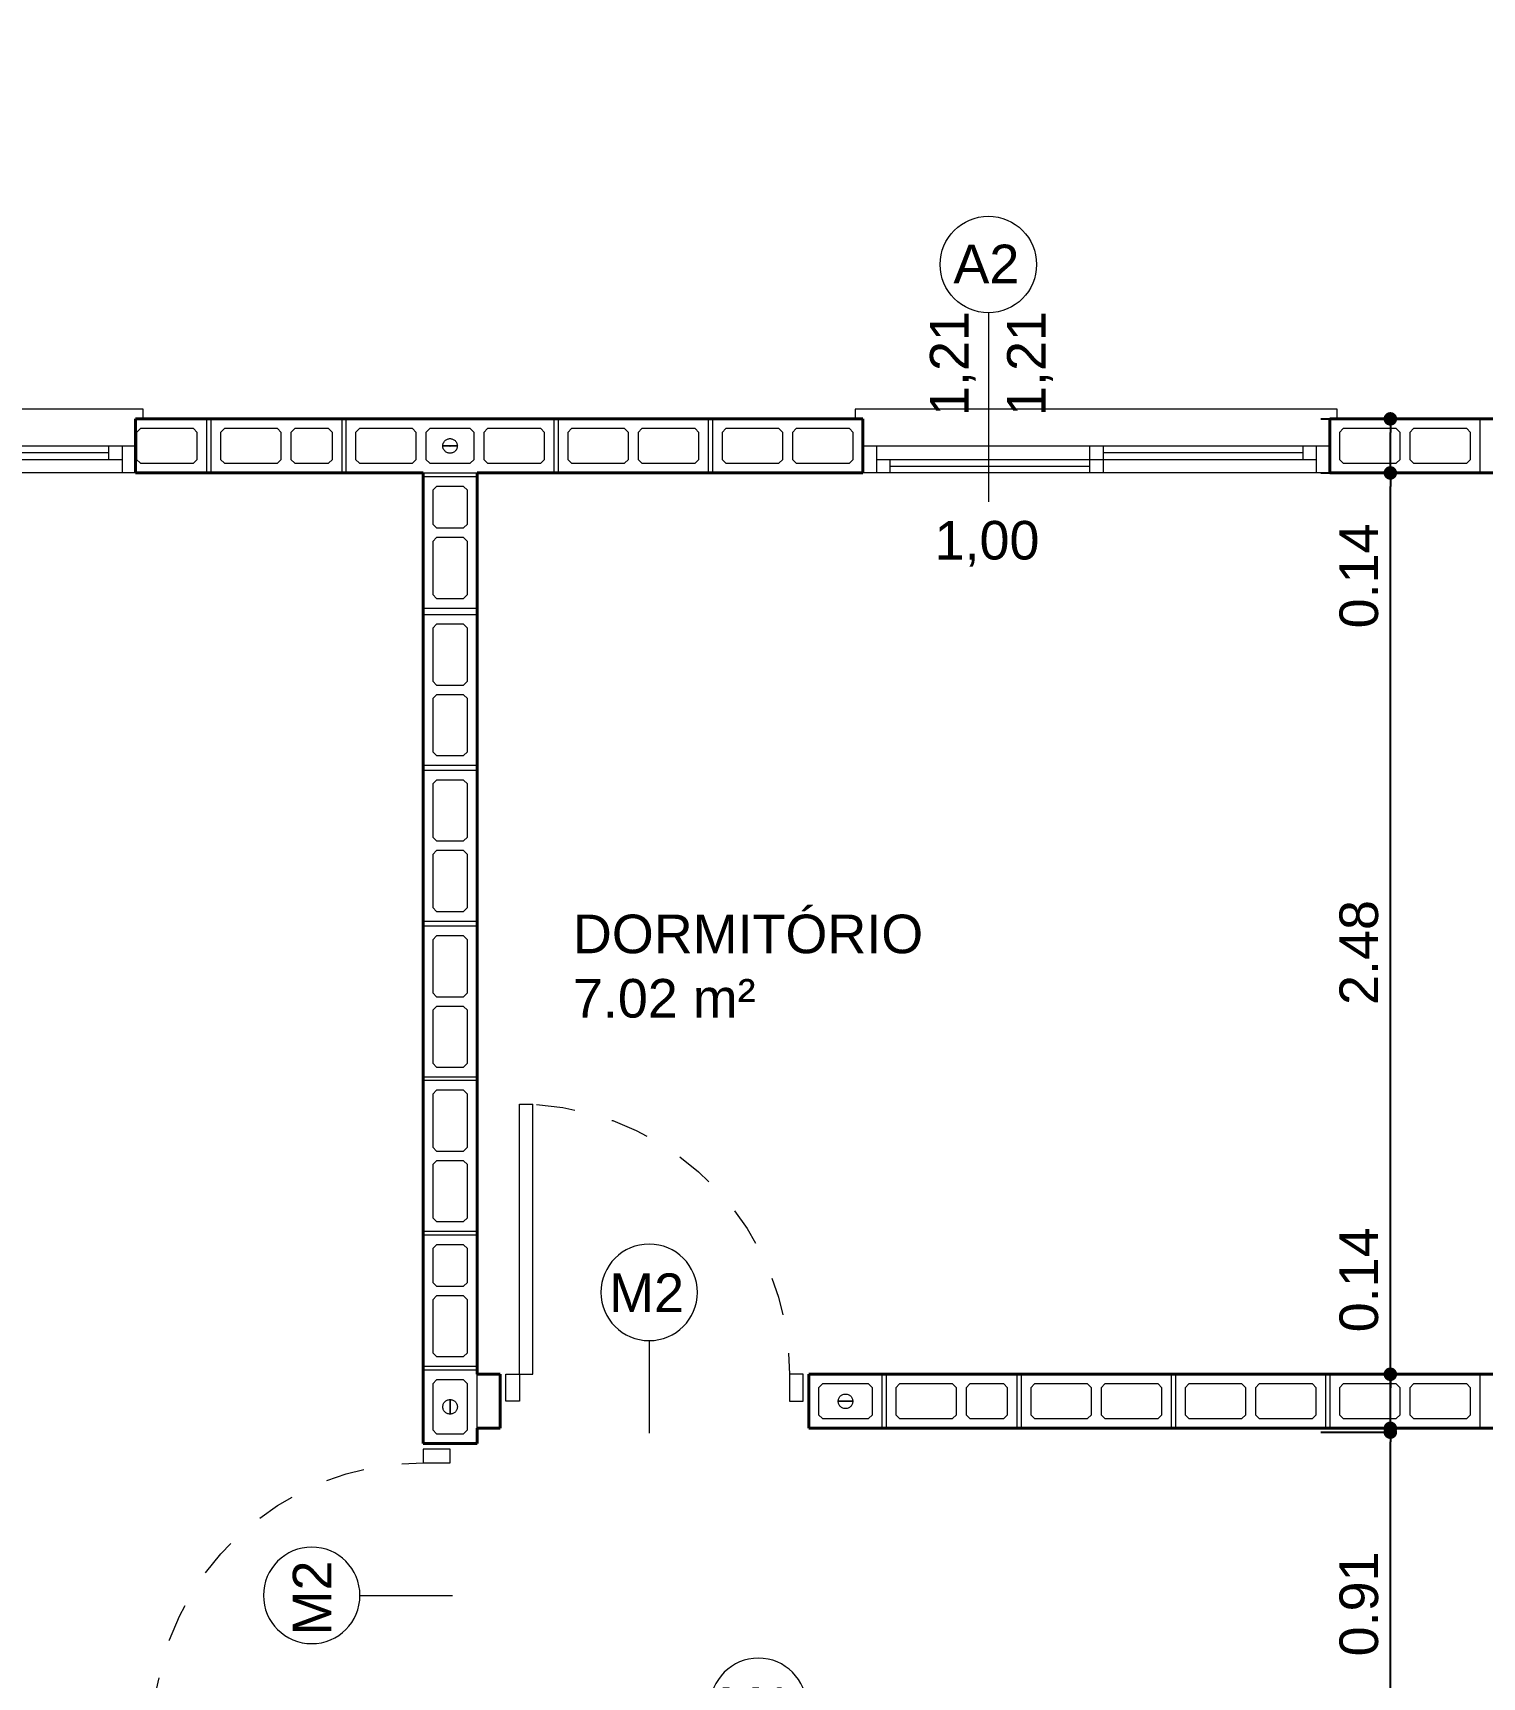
# Model space of a CAD drawing. Header units: millimetres. Extents: x 173 to 410, y -14 to 183.
# Drawn here: x 342.089 to 345.845, y 1.075 to 5.335 of the extents above; entities that cross this region are included whole.
import ezdxf
from ezdxf.enums import TextEntityAlignment as Align

# ---------------------------------------------------------------- set-up
doc = ezdxf.new("R2010")
doc.units = ezdxf.units.MM
doc.linetypes.add('HIDDEN', pattern=[0.05, 0.025, -0.025])
doc.layers.get('0').update_dxf_attribs({"color": 4})
for name, color, linetype, lineweight in [('ARQ Alvenaria', 201, 'Continuous', 40), ('ARQ Anotações', 2, 'Continuous', 5), ('ARQ Caixilharia', 140, 'Continuous', 9), ('ARQ Hachuras', 8, 'Continuous', 5), ('ARQ Projeções', 144, 'HIDDEN', 5), ('ARQ Visto', 152, 'Continuous', 13)]:
    doc.layers.add(name, color=color, linetype=linetype, lineweight=lineweight)
doc.styles.get("Standard").update_dxf_attribs({"font": 'arial.ttf'})
doc.dimstyles.new('Executivo 1-50', dxfattribs={"dimtxt": 0.1, "dimasz": 0.035, "dimexe": 0, "dimexo": 0.0625, "dimgap": 0.03, "dimtad": 1, "dimzin": 0, "dimdsep": 46, "dimtxsty": 'Standard', "dimblk": 'DOT', "dimcen": 0.09, "dimclrd": 8, "dimclre": 8, "dimadec": 0, "dimazin": 0, "dimtfac": 1, "dimtix": 1, "dimtmove": 2, "dimatfit": 3, "dimldrblk": 'DOT', "dimfxl": 0.18, "dimfxlon": 1, "dimtolj": 1, "dimtzin": 0, "dimarcsym": 0})

# ---------------------------------------------------------------- blocks, each defined once
blk = doc.blocks.new('SLAB_172', base_point=(-4.3504, 7.27))
at = {"layer": 'ARQ Visto', "lineweight": 13, "flags": 128}
blk.add_lwpolyline([(-4.3504, 7.27), (-4.3504, 7.2), (-3.1404, 7.2), (-3.1404, 7.27), (-3.1204, 7.27), (-3.1204, 7.295), (-4.3704, 7.295), (-4.3704, 7.27)], close=True, dxfattribs=at)
blk = doc.blocks.new('SLAB_173', base_point=(-1.2554, 7.27))
at = {"layer": 'ARQ Visto', "lineweight": 13, "flags": 128}
blk.add_lwpolyline([(-1.2554, 7.27), (-1.2554, 7.2), (-0.0454, 7.2), (-0.0454, 7.27), (-0.0254, 7.27), (-0.0254, 7.295), (-1.2754, 7.295), (-1.2754, 7.27)], close=True, dxfattribs=at)
blk = doc.blocks.new('Janela de correr')
for p, q in [((0.605, 0), (-0.605, 0)), ((-0.605, 0), (-0.605, -0.07)), ((-0.57, -0.07), (-0.57, 0)), ((-0.535, -0.035), (-0.535, 0)), ((-0.0175, -0.07), (-0.0175, 0)), ((0.0175, -0.07), (0.0175, 0)), ((0.57, -0.07), (0.57, 0)), ((0.605, -0.07), (0.605, 0)), ((-0.57, -0.035), (0.57, -0.035)), ((-0.535, -0.0175), (-0.0175, -0.0175)), ((0.535, -0.07), (0.535, -0.035)), ((-0.605, -0.07), (0.605, -0.07)), ((0.0175, -0.0525), (0.535, -0.0525))]:
    blk.add_line(p, q)
blk = doc.blocks.new('Folha 72')
at = {"color": 0, "linetype": 'ByBlock', "lineweight": -2}
for p, q in [((0.35, 0.7), (0.315, 0.7)), ((0.315, 0), (0.315, 0.7)), ((0.35, 0), (0.35, 0.7)), ((-0.385, 0), (-0.35, 0)), ((-0.385, -0.07), (-0.385, 0)), ((-0.35, 0), (-0.35, -0.07)), ((0.35, 0), (0.315, 0)), ((0.385, 0), (0.35, 0)), ((0.35, 0), (0.35, -0.07)), ((0.385, -0.07), (0.385, 0)), ((-0.35, -0.07), (-0.385, -0.07)), ((0.35, -0.07), (0.385, -0.07))]:
    blk.add_line(p, q, dxfattribs=at)
at = {"layer": 'ARQ Projeções'}
blk.add_arc((0.35, 0), 0.7, 93.6334, 180, dxfattribs=at)
blk = doc.blocks.new('_DOT')
at = {"color": 0, "linetype": 'ByBlock', "lineweight": -2}
blk.add_line((-0.5, 0), (-1, 0), dxfattribs=at)
at = {"color": 0, "linetype": 'ByBlock', "const_width": 0.5}
blk.add_lwpolyline([(-0.25, 0, 1), (0.25, 0, 1)], format="xyb", close=True, dxfattribs=at)
blk = doc.blocks.new('*D2016')
at = {"layer": 'ARQ Anotações', "color": 8, "lineweight": -2, "transparency": 16777216}
for p, q in [((340.5406, 6.4714), (340.5406, 6.6514)), ((340.5756, 6.6514), (343.0654, 6.6514)), ((343.1004, 6.4714), (343.1004, 6.6514))]:
    blk.add_line(p, q, dxfattribs=at)
at = {"layer": 'Defpoints', "color": 0, "transparency": 16777216}
for p in [(343.1004, 6.6514), (343.1004, 4.867), (340.5406, 4.727)]:
    blk.add_point(p, dxfattribs=at)
at = {"layer": 'ARQ Anotações', "color": 8, "lineweight": -2, "transparency": 16777216, "xscale": 0.035, "yscale": 0.035, "zscale": 0.035, "rotation": 180}
blk.add_blockref('_DOT', (340.5406, 6.6514), dxfattribs=at)
at = {"layer": 'ARQ Anotações', "color": 8, "lineweight": -2, "transparency": 16777216, "xscale": 0.035, "yscale": 0.035, "zscale": 0.035}
blk.add_blockref('_DOT', (343.1004, 6.6514), dxfattribs=at)
at = {"layer": 'ARQ Anotações', "color": 0, "transparency": 16777216, "insert": (341.8205, 6.7324), "char_height": 0.1, "attachment_point": 5}
blk.add_mtext('\\A1;2.56', dxfattribs=at)
blk = doc.blocks.new('*D2017')
at = {"layer": 'ARQ Anotações', "color": 8, "lineweight": -2, "transparency": 16777216}
for p, q in [((343.0655, 6.6514), (343.0305, 6.6514)), ((343.1005, 6.4714), (343.1005, 6.6514)), ((343.1005, 6.6514), (343.2405, 6.6514)), ((343.2405, 6.4714), (343.2405, 6.6514)), ((343.2755, 6.6514), (343.3105, 6.6514))]:
    blk.add_line(p, q, dxfattribs=at)
at = {"layer": 'Defpoints', "color": 0, "transparency": 16777216}
for p in [(343.2405, 6.6514), (343.1005, 3.1045), (343.2405, 3.1045)]:
    blk.add_point(p, dxfattribs=at)
at = {"layer": 'ARQ Anotações', "color": 8, "lineweight": -2, "transparency": 16777216, "xscale": 0.035, "yscale": 0.035, "zscale": 0.035}
blk.add_blockref('_DOT', (343.1005, 6.6514), dxfattribs=at)
at = {"layer": 'ARQ Anotações', "color": 8, "lineweight": -2, "transparency": 16777216, "xscale": 0.035, "yscale": 0.035, "zscale": 0.035, "rotation": 180}
blk.add_blockref('_DOT', (343.2405, 6.6514), dxfattribs=at)
at = {"layer": 'ARQ Anotações', "color": 0, "transparency": 16777216, "insert": (343.1705, 6.7324), "char_height": 0.1, "attachment_point": 5}
blk.add_mtext('\\A1;0.14', dxfattribs=at)
blk = doc.blocks.new('*D2018')
at = {"layer": 'ARQ Anotações', "color": 8, "lineweight": -2, "transparency": 16777216}
for p, q in [((343.2405, 6.4714), (343.2405, 6.6514)), ((343.2755, 6.6514), (346.2155, 6.6514)), ((346.2505, 6.4714), (346.2505, 6.6514))]:
    blk.add_line(p, q, dxfattribs=at)
at = {"layer": 'Defpoints', "color": 0, "transparency": 16777216}
for p in [(346.2505, 6.6514), (346.2505, 4.727), (343.2405, 3.1045)]:
    blk.add_point(p, dxfattribs=at)
at = {"layer": 'ARQ Anotações', "color": 8, "lineweight": -2, "transparency": 16777216, "xscale": 0.035, "yscale": 0.035, "zscale": 0.035, "rotation": 180}
blk.add_blockref('_DOT', (343.2405, 6.6514), dxfattribs=at)
at = {"layer": 'ARQ Anotações', "color": 8, "lineweight": -2, "transparency": 16777216, "xscale": 0.035, "yscale": 0.035, "zscale": 0.035}
blk.add_blockref('_DOT', (346.2505, 6.6514), dxfattribs=at)
at = {"layer": 'ARQ Anotações', "color": 0, "transparency": 16777216, "insert": (344.7455, 6.7325), "char_height": 0.1, "attachment_point": 5}
blk.add_mtext('\\A1;3.01', dxfattribs=at)
blk = doc.blocks.new('Window-Door Marker - 70_5')
at = {"color": 8}
blk.add_line((0, -0.49), (0, 0), dxfattribs=at)
blk.add_circle((0, -0.615), 0.125, dxfattribs=at)
at = {"insert": (0.1394, 0.1679), "char_height": 0.1, "attachment_point": 7, "rotation": 180}
blk.add_mtext('{1,00}', dxfattribs=at)
for tag, rotation, p in [('AC_WIDO_B_SIZE', -90, (-0.1786, -0.2225)), ('AC_WIDO_A_SIZE', -90, (0.0214, -0.2225)), ('AC_MarkerText_1', 180, (0.0905, -0.5364))]:
    blk.add_attdef(tag, text='', height=0.1, rotation=rotation).set_placement(p, align=Align.BOTTOM_LEFT)
blk = doc.blocks.new('*D2036')
at = {"layer": 'ARQ Anotações', "color": 8, "lineweight": -2, "transparency": 16777216}
for p, q in [((345.4275, 1.7196), (345.6075, 1.7196)), ((345.6075, 0.8446), (345.6075, 1.6846)), ((345.4275, 0.8096), (345.6075, 0.8096))]:
    blk.add_line(p, q, dxfattribs=at)
at = {"layer": 'Defpoints', "color": 0, "transparency": 16777216}
for p in [(344.3905, 1.7196), (345.6075, 1.7196), (343.9456, 0.8096)]:
    blk.add_point(p, dxfattribs=at)
at = {"layer": 'ARQ Anotações', "color": 8, "lineweight": -2, "transparency": 16777216, "xscale": 0.035, "yscale": 0.035, "zscale": 0.035}
for p, rotation in [((345.6075, 1.7196), 90), ((345.6075, 0.8096), 270)]:
    blk.add_blockref('_DOT', p, dxfattribs=dict(at, rotation=rotation))
at = {"layer": 'ARQ Anotações', "color": 0, "transparency": 16777216, "insert": (345.5264, 1.2646), "char_height": 0.1, "attachment_point": 5, "rotation": 90}
blk.add_mtext('\\A1;0.91', dxfattribs=at)
blk = doc.blocks.new('*D2037')
at = {"layer": 'ARQ Anotações', "color": 8, "lineweight": -2, "transparency": 16777216}
for p, q in [((345.4275, 1.8596), (345.6075, 1.8596)), ((345.6075, 1.7546), (345.6075, 1.8246)), ((345.4275, 1.7196), (345.6075, 1.7196))]:
    blk.add_line(p, q, dxfattribs=at)
at = {"layer": 'Defpoints', "color": 0, "transparency": 16777216}
for p in [(344.3905, 1.8596), (345.6075, 1.8596), (344.3905, 1.7196)]:
    blk.add_point(p, dxfattribs=at)
at = {"layer": 'ARQ Anotações', "color": 8, "lineweight": -2, "transparency": 16777216, "xscale": 0.035, "yscale": 0.035, "zscale": 0.035}
for p, rotation in [((345.6075, 1.8596), 90), ((345.6075, 1.7196), 270)]:
    blk.add_blockref('_DOT', p, dxfattribs=dict(at, rotation=rotation))
at = {"layer": 'ARQ Anotações', "color": 0, "transparency": 16777216, "insert": (345.5264, 2.1042), "char_height": 0.1, "attachment_point": 5, "rotation": 90}
blk.add_mtext('\\A1;0.14', dxfattribs=at)
blk = doc.blocks.new('*D2038')
at = {"layer": 'ARQ Anotações', "color": 8, "lineweight": -2, "transparency": 16777216}
for p, q in [((345.4275, 4.1946), (345.6075, 4.1946)), ((345.6075, 1.7446), (345.6075, 4.1596)), ((345.4275, 1.7096), (345.6075, 1.7096))]:
    blk.add_line(p, q, dxfattribs=at)
at = {"layer": 'Defpoints', "color": 0, "transparency": 16777216}
for p in [(343.2404, 4.1946), (345.6075, 4.1946), (344.3905, 1.7096)]:
    blk.add_point(p, dxfattribs=at)
at = {"layer": 'ARQ Anotações', "color": 8, "lineweight": -2, "transparency": 16777216, "xscale": 0.035, "yscale": 0.035, "zscale": 0.035}
for p, rotation in [((345.6075, 4.1946), 90), ((345.6075, 1.7096), 270)]:
    blk.add_blockref('_DOT', p, dxfattribs=dict(at, rotation=rotation))
at = {"layer": 'ARQ Anotações', "color": 0, "transparency": 16777216, "insert": (345.5264, 2.9521), "char_height": 0.1, "attachment_point": 5, "rotation": 90}
blk.add_mtext('\\A1;2.48', dxfattribs=at)
blk = doc.blocks.new('*D2039')
at = {"layer": 'ARQ Anotações', "color": 8, "lineweight": -2, "transparency": 16777216}
for p, q in [((345.4275, 4.3346), (345.6075, 4.3346)), ((345.6075, 4.2296), (345.6075, 4.2996)), ((345.4275, 4.1946), (345.6075, 4.1946))]:
    blk.add_line(p, q, dxfattribs=at)
at = {"layer": 'Defpoints', "color": 0, "transparency": 16777216}
for p in [(343.1355, 4.3346), (345.6075, 4.3346), (343.2404, 4.1946)]:
    blk.add_point(p, dxfattribs=at)
at = {"layer": 'ARQ Anotações', "color": 8, "lineweight": -2, "transparency": 16777216, "xscale": 0.035, "yscale": 0.035, "zscale": 0.035}
for p, rotation in [((345.6075, 4.3346), 90), ((345.6075, 4.1946), 270)]:
    blk.add_blockref('_DOT', p, dxfattribs=dict(at, rotation=rotation))
at = {"layer": 'ARQ Anotações', "color": 0, "transparency": 16777216, "insert": (345.5264, 3.9278), "char_height": 0.1, "attachment_point": 5, "rotation": 90}
blk.add_mtext('\\A1;0.14', dxfattribs=at)
blk = doc.blocks.new('Window-Door Marker - 70_27')
at = {"color": 8}
blk.add_line((0, 0.1), (0, -0.14), dxfattribs=at)
blk.add_circle((0, 0.225), 0.125, dxfattribs=at)
blk.add_attdef('AC_MarkerText_1', text='', height=0.1, rotation=180).set_placement((0.1037, 0.3036), align=Align.BOTTOM_LEFT)
blk = doc.blocks.new('*D2178')
at = {"layer": 'ARQ Anotações', "color": 8, "lineweight": -2, "transparency": 16777216}
for p, q in [((332.2507, 7.4854), (332.2507, 7.6654)), ((332.2857, 7.6654), (358.7055, 7.6654)), ((358.7405, 7.4854), (358.7405, 7.6654))]:
    blk.add_line(p, q, dxfattribs=at)
at = {"layer": 'Defpoints', "color": 0, "transparency": 16777216}
for p in [(358.7405, 7.6654), (332.2507, 2.8096), (358.7405, 2.8096)]:
    blk.add_point(p, dxfattribs=at)
at = {"layer": 'ARQ Anotações', "color": 8, "lineweight": -2, "transparency": 16777216, "xscale": 0.035, "yscale": 0.035, "zscale": 0.035, "rotation": 180}
blk.add_blockref('_DOT', (332.2507, 7.6654), dxfattribs=at)
at = {"layer": 'ARQ Anotações', "color": 8, "lineweight": -2, "transparency": 16777216, "xscale": 0.035, "yscale": 0.035, "zscale": 0.035}
blk.add_blockref('_DOT', (358.7405, 7.6654), dxfattribs=at)
at = {"layer": 'ARQ Anotações', "color": 0, "transparency": 16777216, "insert": (345.4956, 7.7465), "char_height": 0.1, "attachment_point": 5}
blk.add_mtext('\\A1;26.49', dxfattribs=at)

msp = doc.modelspace()

# ---------------------------------------------------------------- linework, layer by layer
at = {"layer": 'ARQ Alvenaria'}
for p, q in [((342.3554, 4.3346), (342.3554, 4.1946)), ((343.1004, 4.3346), (342.3554, 4.3346)), ((344.2404, 4.3346), (343.1004, 4.3346)), ((344.2404, 4.3346), (344.2404, 4.1946)), ((345.4504, 4.3346), (345.4504, 4.1946)), ((346.3905, 4.3346), (345.4504, 4.3346)), ((342.3554, 4.1946), (343.1004, 4.1946)), ((343.1004, 4.1946), (343.1005, 1.6802)), ((343.2405, 1.8596), (343.2404, 4.1946)), ((343.2404, 4.1946), (344.2404, 4.1946)), ((345.4504, 4.1946), (346.2505, 4.1946)), ((343.3004, 1.8596), (343.2405, 1.8596)), ((343.3004, 1.7196), (343.3004, 1.8596)), ((344.1004, 1.7196), (344.1004, 1.8596)), ((346.2505, 1.8596), (344.1004, 1.8596)), ((343.2405, 1.7196), (343.3004, 1.7196)), ((343.2405, 1.6802), (343.2405, 1.7196)), ((344.1004, 1.7196), (346.3905, 1.7196)), ((343.2405, 1.6802), (343.1005, 1.6802))]:
    msp.add_line(p, q, dxfattribs=at)
at = {"layer": 'ARQ Hachuras', "flags": 128}
msp.add_lwpolyline([(342.3554, 4.1946), (342.5404, 4.1946), (342.5404, 4.3346), (342.3554, 4.3346)], dxfattribs=at)
for points in [[(342.5154, 4.2996), (342.5054, 4.3096), (342.3679, 4.3096), (342.3579, 4.2996), (342.3579, 4.2296), (342.3679, 4.2196), (342.5054, 4.2196), (342.5154, 4.2296)], [(342.8904, 4.3346), (342.5504, 4.3346), (342.5504, 4.1946), (342.8904, 4.1946)], [(342.7329, 4.2996), (342.7229, 4.3096), (342.5854, 4.3096), (342.5754, 4.2996), (342.5754, 4.2296), (342.5854, 4.2196), (342.7229, 4.2196), (342.7329, 4.2296)], [(342.8654, 4.2996), (342.8554, 4.3096), (342.7679, 4.3096), (342.7579, 4.2996), (342.7579, 4.2296), (342.7679, 4.2196), (342.8554, 4.2196), (342.8654, 4.2296)], [(343.4404, 4.3346), (342.9004, 4.3346), (342.9004, 4.1946), (343.4404, 4.1946)], [(343.0829, 4.2996), (343.0729, 4.3096), (342.9354, 4.3096), (342.9254, 4.2996), (342.9254, 4.2296), (342.9354, 4.2196), (343.0729, 4.2196), (343.0829, 4.2296)], [(343.2329, 4.2996), (343.2229, 4.3096), (343.1179, 4.3096), (343.1079, 4.2996), (343.1079, 4.2296), (343.1179, 4.2196), (343.2229, 4.2196), (343.2329, 4.2296)], [(343.4154, 4.2996), (343.4054, 4.3096), (343.2679, 4.3096), (343.2579, 4.2996), (343.2579, 4.2296), (343.2679, 4.2196), (343.4054, 4.2196), (343.4154, 4.2296)], [(343.8404, 4.3346), (343.4504, 4.3346), (343.4504, 4.1946), (343.8404, 4.1946)], [(343.6329, 4.2996), (343.6229, 4.3096), (343.4854, 4.3096), (343.4754, 4.2996), (343.4754, 4.2296), (343.4854, 4.2196), (343.6229, 4.2196), (343.6329, 4.2296)], [(343.8154, 4.2996), (343.8054, 4.3096), (343.6679, 4.3096), (343.6579, 4.2996), (343.6579, 4.2296), (343.6679, 4.2196), (343.8054, 4.2196), (343.8154, 4.2296)], [(344.2404, 4.3346), (343.8504, 4.3346), (343.8504, 4.1946), (344.2404, 4.1946)], [(344.0329, 4.2996), (344.0229, 4.3096), (343.8854, 4.3096), (343.8754, 4.2996), (343.8754, 4.2296), (343.8854, 4.2196), (344.0229, 4.2196), (344.0329, 4.2296)], [(344.2154, 4.2996), (344.2054, 4.3096), (344.0679, 4.3096), (344.0579, 4.2996), (344.0579, 4.2296), (344.0679, 4.2196), (344.2054, 4.2196), (344.2154, 4.2296)], [(345.8404, 4.3346), (345.4504, 4.3346), (345.4504, 4.1946), (345.8404, 4.1946)], [(345.6329, 4.2996), (345.6229, 4.3096), (345.4854, 4.3096), (345.4754, 4.2996), (345.4754, 4.2296), (345.4854, 4.2196), (345.6229, 4.2196), (345.6329, 4.2296)], [(345.8154, 4.2996), (345.8054, 4.3096), (345.6679, 4.3096), (345.6579, 4.2996), (345.6579, 4.2296), (345.6679, 4.2196), (345.8054, 4.2196), (345.8154, 4.2296)], [(343.1701, 4.2646), (343.1701, 4.2645), (343.1701, 4.2645), (343.1701, 4.2645), (343.1701, 4.2645), (343.1701, 4.2644), (343.1702, 4.2644), (343.1702, 4.2644), (343.1702, 4.2644), (343.1702, 4.2643), (343.1702, 4.2643), (343.1703, 4.2643), (343.1703, 4.2643), (343.1703, 4.2643), (343.1704, 4.2643), (343.1704, 4.2643), (343.1704, 4.2643), (343.1705, 4.2643), (343.1705, 4.2643), (343.1705, 4.2643), (343.1705, 4.2643), (343.1706, 4.2643), (343.1706, 4.2643), (343.1706, 4.2644), (343.1706, 4.2644), (343.1707, 4.2644), (343.1707, 4.2644), (343.1707, 4.2645), (343.1707, 4.2645), (343.1707, 4.2645), (343.1707, 4.2645), (343.1707, 4.2646), (343.1515, 4.2646), (343.1516, 4.2665), (343.1519, 4.2684), (343.1524, 4.2702), (343.153, 4.272), (343.1539, 4.2737), (343.1549, 4.2754), (343.1561, 4.2769), (343.1574, 4.2783), (343.1588, 4.2795), (343.1604, 4.2806), (343.1621, 4.2815), (343.1638, 4.2823), (343.1657, 4.2829), (343.1675, 4.2833), (343.1694, 4.2834), (343.1714, 4.2834), (343.1733, 4.2833), (343.1751, 4.2829), (343.177, 4.2823), (343.1787, 4.2815), (343.1804, 4.2806), (343.182, 4.2795), (343.1834, 4.2783), (343.1847, 4.2769), (343.1859, 4.2754), (343.1869, 4.2737), (343.1878, 4.272), (343.1884, 4.2702), (343.1889, 4.2684), (343.1892, 4.2665), (343.1893, 4.2646)], [(343.1707, 4.2646), (343.1707, 4.2646), (343.1707, 4.2646), (343.1707, 4.2647), (343.1707, 4.2647), (343.1707, 4.2647), (343.1707, 4.2647), (343.1706, 4.2648), (343.1706, 4.2648), (343.1706, 4.2648), (343.1706, 4.2648), (343.1705, 4.2648), (343.1705, 4.2649), (343.1705, 4.2649), (343.1705, 4.2649), (343.1704, 4.2649), (343.1704, 4.2649), (343.1704, 4.2649), (343.1703, 4.2649), (343.1703, 4.2649), (343.1703, 4.2648), (343.1702, 4.2648), (343.1702, 4.2648), (343.1702, 4.2648), (343.1702, 4.2648), (343.1702, 4.2647), (343.1701, 4.2647), (343.1701, 4.2647), (343.1701, 4.2647), (343.1701, 4.2646), (343.1701, 4.2646), (343.1701, 4.2646), (343.1893, 4.2646), (343.1892, 4.2627), (343.1889, 4.2608), (343.1884, 4.2589), (343.1878, 4.2571), (343.1869, 4.2554), (343.1859, 4.2538), (343.1847, 4.2523), (343.1834, 4.2509), (343.182, 4.2496), (343.1804, 4.2485), (343.1787, 4.2476), (343.177, 4.2468), (343.1751, 4.2463), (343.1733, 4.2459), (343.1714, 4.2457), (343.1694, 4.2457), (343.1675, 4.2459), (343.1657, 4.2463), (343.1638, 4.2468), (343.1621, 4.2476), (343.1604, 4.2485), (343.1588, 4.2496), (343.1574, 4.2509), (343.1561, 4.2523), (343.1549, 4.2538), (343.1539, 4.2554), (343.153, 4.2571), (343.1524, 4.2589), (343.1519, 4.2608), (343.1516, 4.2627), (343.1515, 4.2646)], [(343.1004, 4.1846), (343.1004, 3.8446), (343.2404, 3.8446), (343.2404, 4.1846)], [(343.1354, 4.1596), (343.1254, 4.1496), (343.1254, 4.0621), (343.1354, 4.0521), (343.2054, 4.0521), (343.2154, 4.0621), (343.2154, 4.1496), (343.2054, 4.1596)], [(343.1354, 4.0271), (343.1254, 4.0171), (343.1254, 3.8796), (343.1354, 3.8696), (343.2054, 3.8696), (343.2154, 3.8796), (343.2154, 4.0171), (343.2054, 4.0271)], [(343.2404, 3.4374), (343.2404, 3.8274), (343.1004, 3.8274), (343.1004, 3.4374)], [(343.2054, 3.6449), (343.2154, 3.6549), (343.2154, 3.7924), (343.2054, 3.8024), (343.1354, 3.8024), (343.1254, 3.7924), (343.1254, 3.6549), (343.1354, 3.6449)], [(343.2054, 3.4624), (343.2154, 3.4724), (343.2154, 3.6099), (343.2054, 3.6199), (343.1354, 3.6199), (343.1254, 3.6099), (343.1254, 3.4724), (343.1354, 3.4624)], [(343.2404, 3.0338), (343.2404, 3.4238), (343.1004, 3.4238), (343.1004, 3.0338)], [(343.2054, 3.2413), (343.2154, 3.2513), (343.2154, 3.3888), (343.2054, 3.3988), (343.1354, 3.3988), (343.1254, 3.3888), (343.1254, 3.2513), (343.1354, 3.2413)], [(343.2054, 3.0588), (343.2154, 3.0688), (343.2154, 3.2063), (343.2054, 3.2163), (343.1354, 3.2163), (343.1254, 3.2063), (343.1254, 3.0688), (343.1354, 3.0588)], [(343.2404, 2.6302), (343.2404, 3.0202), (343.1004, 3.0202), (343.1004, 2.6302)], [(343.2054, 2.8377), (343.2154, 2.8477), (343.2154, 2.9852), (343.2054, 2.9952), (343.1354, 2.9952), (343.1254, 2.9852), (343.1254, 2.8477), (343.1354, 2.8377)], [(343.2054, 2.6552), (343.2154, 2.6652), (343.2154, 2.8027), (343.2054, 2.8127), (343.1354, 2.8127), (343.1254, 2.8027), (343.1254, 2.6652), (343.1354, 2.6552)], [(343.2404, 2.2302), (343.2404, 2.6202), (343.1004, 2.6202), (343.1004, 2.2302)], [(343.2054, 2.4377), (343.2154, 2.4477), (343.2154, 2.5852), (343.2054, 2.5952), (343.1354, 2.5952), (343.1254, 2.5852), (343.1254, 2.4477), (343.1354, 2.4377)], [(343.2054, 2.2552), (343.2154, 2.2652), (343.2154, 2.4027), (343.2054, 2.4127), (343.1354, 2.4127), (343.1254, 2.4027), (343.1254, 2.2652), (343.1354, 2.2552)], [(343.1004, 2.2202), (343.1004, 1.8802), (343.2404, 1.8802), (343.2404, 2.2202)], [(343.1354, 2.1952), (343.1254, 2.1852), (343.1254, 2.0977), (343.1354, 2.0877), (343.2054, 2.0877), (343.2154, 2.0977), (343.2154, 2.1852), (343.2054, 2.1952)], [(343.1354, 2.0627), (343.1254, 2.0527), (343.1254, 1.9152), (343.1354, 1.9052), (343.2054, 1.9052), (343.2154, 1.9152), (343.2154, 2.0527), (343.2054, 2.0627)], [(343.1005, 1.8702), (343.1005, 1.6802), (343.2405, 1.6802), (343.2405, 1.8702)], [(343.1355, 1.8452), (343.1255, 1.8352), (343.1255, 1.7152), (343.1355, 1.7052), (343.2055, 1.7052), (343.2155, 1.7152), (343.2155, 1.8352), (343.2055, 1.8452)], [(344.1004, 1.7196), (344.2904, 1.7196), (344.2904, 1.8596), (344.1004, 1.8596)], [(344.1254, 1.7546), (344.1354, 1.7446), (344.2554, 1.7446), (344.2654, 1.7546), (344.2654, 1.8246), (344.2554, 1.8346), (344.1354, 1.8346), (344.1254, 1.8246)], [(344.6404, 1.8596), (344.3004, 1.8596), (344.3004, 1.7196), (344.6404, 1.7196)], [(344.4829, 1.8246), (344.4729, 1.8346), (344.3354, 1.8346), (344.3254, 1.8246), (344.3254, 1.7546), (344.3354, 1.7446), (344.4729, 1.7446), (344.4829, 1.7546)], [(344.6154, 1.8246), (344.6054, 1.8346), (344.5179, 1.8346), (344.5079, 1.8246), (344.5079, 1.7546), (344.5179, 1.7446), (344.6054, 1.7446), (344.6154, 1.7546)], [(345.0404, 1.8596), (344.6504, 1.8596), (344.6504, 1.7196), (345.0404, 1.7196)], [(344.8329, 1.8246), (344.8229, 1.8346), (344.6854, 1.8346), (344.6754, 1.8246), (344.6754, 1.7546), (344.6854, 1.7446), (344.8229, 1.7446), (344.8329, 1.7546)], [(345.0154, 1.8246), (345.0054, 1.8346), (344.8679, 1.8346), (344.8579, 1.8246), (344.8579, 1.7546), (344.8679, 1.7446), (345.0054, 1.7446), (345.0154, 1.7546)], [(345.4404, 1.8596), (345.0504, 1.8596), (345.0504, 1.7196), (345.4404, 1.7196)], [(345.2329, 1.8246), (345.2229, 1.8346), (345.0854, 1.8346), (345.0754, 1.8246), (345.0754, 1.7546), (345.0854, 1.7446), (345.2229, 1.7446), (345.2329, 1.7546)], [(345.4154, 1.8246), (345.4054, 1.8346), (345.2679, 1.8346), (345.2579, 1.8246), (345.2579, 1.7546), (345.2679, 1.7446), (345.4054, 1.7446), (345.4154, 1.7546)], [(345.8404, 1.8596), (345.4504, 1.8596), (345.4504, 1.7196), (345.8404, 1.7196)], [(345.6329, 1.8246), (345.6229, 1.8346), (345.4854, 1.8346), (345.4754, 1.8246), (345.4754, 1.7546), (345.4854, 1.7446), (345.6229, 1.7446), (345.6329, 1.7546)], [(345.8154, 1.8246), (345.8054, 1.8346), (345.6679, 1.8346), (345.6579, 1.8246), (345.6579, 1.7546), (345.6679, 1.7446), (345.8054, 1.7446), (345.8154, 1.7546)], [(343.1705, 1.7749), (343.1705, 1.7749), (343.1705, 1.7749), (343.1706, 1.7749), (343.1706, 1.7749), (343.1706, 1.7749), (343.1707, 1.7749), (343.1707, 1.7749), (343.1707, 1.775), (343.1707, 1.775), (343.1707, 1.775), (343.1708, 1.775), (343.1708, 1.7751), (343.1708, 1.7751), (343.1708, 1.7751), (343.1708, 1.7752), (343.1708, 1.7752), (343.1708, 1.7752), (343.1708, 1.7752), (343.1708, 1.7753), (343.1708, 1.7753), (343.1707, 1.7753), (343.1707, 1.7754), (343.1707, 1.7754), (343.1707, 1.7754), (343.1707, 1.7754), (343.1706, 1.7754), (343.1706, 1.7754), (343.1706, 1.7755), (343.1705, 1.7755), (343.1705, 1.7755), (343.1705, 1.7755), (343.1705, 1.7563), (343.1686, 1.7564), (343.1667, 1.7567), (343.1648, 1.7571), (343.163, 1.7578), (343.1613, 1.7586), (343.1597, 1.7597), (343.1582, 1.7608), (343.1568, 1.7621), (343.1555, 1.7636), (343.1544, 1.7652), (343.1535, 1.7668), (343.1528, 1.7686), (343.1522, 1.7704), (343.1518, 1.7723), (343.1516, 1.7742), (343.1516, 1.7761), (343.1518, 1.778), (343.1522, 1.7799), (343.1528, 1.7817), (343.1535, 1.7835), (343.1544, 1.7852), (343.1555, 1.7867), (343.1568, 1.7882), (343.1582, 1.7895), (343.1597, 1.7907), (343.1613, 1.7917), (343.163, 1.7925), (343.1648, 1.7932), (343.1667, 1.7937), (343.1686, 1.794), (343.1705, 1.7941)], [(343.1705, 1.7755), (343.1705, 1.7755), (343.1704, 1.7755), (343.1704, 1.7755), (343.1704, 1.7754), (343.1703, 1.7754), (343.1703, 1.7754), (343.1703, 1.7754), (343.1703, 1.7754), (343.1703, 1.7754), (343.1702, 1.7753), (343.1702, 1.7753), (343.1702, 1.7753), (343.1702, 1.7752), (343.1702, 1.7752), (343.1702, 1.7752), (343.1702, 1.7752), (343.1702, 1.7751), (343.1702, 1.7751), (343.1702, 1.7751), (343.1702, 1.775), (343.1702, 1.775), (343.1703, 1.775), (343.1703, 1.775), (343.1703, 1.7749), (343.1703, 1.7749), (343.1703, 1.7749), (343.1704, 1.7749), (343.1704, 1.7749), (343.1704, 1.7749), (343.1705, 1.7749), (343.1705, 1.7749), (343.1705, 1.7941), (343.1724, 1.794), (343.1743, 1.7937), (343.1761, 1.7932), (343.1779, 1.7925), (343.1797, 1.7917), (343.1813, 1.7907), (343.1828, 1.7895), (343.1842, 1.7882), (343.1854, 1.7867), (343.1865, 1.7852), (343.1875, 1.7835), (343.1882, 1.7817), (343.1888, 1.7799), (343.1892, 1.778), (343.1894, 1.7761), (343.1894, 1.7742), (343.1892, 1.7723), (343.1888, 1.7704), (343.1882, 1.7686), (343.1875, 1.7668), (343.1865, 1.7652), (343.1854, 1.7636), (343.1842, 1.7621), (343.1828, 1.7608), (343.1813, 1.7597), (343.1797, 1.7586), (343.1779, 1.7578), (343.1761, 1.7571), (343.1743, 1.7567), (343.1724, 1.7564), (343.1705, 1.7563)], [(344.1951, 1.7896), (344.1951, 1.7895), (344.1951, 1.7895), (344.1951, 1.7895), (344.1951, 1.7894), (344.1951, 1.7894), (344.1952, 1.7894), (344.1952, 1.7894), (344.1952, 1.7893), (344.1952, 1.7893), (344.1952, 1.7893), (344.1953, 1.7893), (344.1953, 1.7893), (344.1953, 1.7893), (344.1954, 1.7893), (344.1954, 1.7893), (344.1954, 1.7893), (344.1954, 1.7893), (344.1955, 1.7893), (344.1955, 1.7893), (344.1955, 1.7893), (344.1956, 1.7893), (344.1956, 1.7893), (344.1956, 1.7893), (344.1956, 1.7894), (344.1956, 1.7894), (344.1957, 1.7894), (344.1957, 1.7894), (344.1957, 1.7895), (344.1957, 1.7895), (344.1957, 1.7895), (344.1957, 1.7896), (344.1765, 1.7896), (344.1766, 1.7915), (344.1769, 1.7934), (344.1774, 1.7952), (344.178, 1.797), (344.1789, 1.7987), (344.1799, 1.8004), (344.1811, 1.8019), (344.1824, 1.8033), (344.1838, 1.8045), (344.1854, 1.8056), (344.1871, 1.8065), (344.1888, 1.8073), (344.1907, 1.8079), (344.1925, 1.8082), (344.1944, 1.8084), (344.1964, 1.8084), (344.1983, 1.8082), (344.2001, 1.8079), (344.202, 1.8073), (344.2037, 1.8065), (344.2054, 1.8056), (344.207, 1.8045), (344.2084, 1.8033), (344.2097, 1.8019), (344.2109, 1.8004), (344.2119, 1.7987), (344.2128, 1.797), (344.2134, 1.7952), (344.2139, 1.7934), (344.2142, 1.7915), (344.2143, 1.7896)], [(344.1957, 1.7896), (344.1957, 1.7896), (344.1957, 1.7896), (344.1957, 1.7897), (344.1957, 1.7897), (344.1957, 1.7897), (344.1956, 1.7897), (344.1956, 1.7898), (344.1956, 1.7898), (344.1956, 1.7898), (344.1956, 1.7898), (344.1955, 1.7898), (344.1955, 1.7898), (344.1955, 1.7899), (344.1954, 1.7899), (344.1954, 1.7899), (344.1954, 1.7899), (344.1954, 1.7899), (344.1953, 1.7899), (344.1953, 1.7898), (344.1953, 1.7898), (344.1952, 1.7898), (344.1952, 1.7898), (344.1952, 1.7898), (344.1952, 1.7898), (344.1952, 1.7897), (344.1951, 1.7897), (344.1951, 1.7897), (344.1951, 1.7897), (344.1951, 1.7896), (344.1951, 1.7896), (344.1951, 1.7896), (344.2143, 1.7896), (344.2142, 1.7877), (344.2139, 1.7858), (344.2134, 1.7839), (344.2128, 1.7821), (344.2119, 1.7804), (344.2109, 1.7788), (344.2097, 1.7773), (344.2084, 1.7759), (344.207, 1.7746), (344.2054, 1.7735), (344.2037, 1.7726), (344.202, 1.7718), (344.2001, 1.7713), (344.1983, 1.7709), (344.1964, 1.7707), (344.1944, 1.7707), (344.1925, 1.7709), (344.1907, 1.7713), (344.1888, 1.7718), (344.1871, 1.7726), (344.1854, 1.7735), (344.1838, 1.7746), (344.1824, 1.7759), (344.1811, 1.7773), (344.1799, 1.7788), (344.1789, 1.7804), (344.178, 1.7821), (344.1774, 1.7839), (344.1769, 1.7858), (344.1766, 1.7877), (344.1765, 1.7896)]]:
    msp.add_lwpolyline(points, close=True, dxfattribs=at)

# ---------------------------------------------------------------- block references
at = {"layer": 'ARQ Anotações', "rotation": 180}
msp.add_blockref('Window-Door Marker - 70_5', (344.5656, 4.1196), dxfattribs=at).add_auto_attribs({'AC_MarkerText_1': 'A2', 'AC_WIDO_A_SIZE': '1,21', 'AC_WIDO_B_SIZE': '1,21'})
at = {"layer": 'ARQ Anotações'}
ref = msp.add_blockref('Window-Door Marker - 70_27', (343.6866, 1.8468), dxfattribs=dict(at, xscale=-1))
ref.add_attrib('AC_MarkerText_1', 'M2', dxfattribs={"layer": '0', "height": 0.1}).set_placement((343.5829, 1.9908), align=Align.BOTTOM_LEFT)
ref = msp.add_blockref('Window-Door Marker - 70_27', (343.0369, 1.2867), dxfattribs=dict(at, xscale=-1, rotation=90))
ref.add_attrib('AC_MarkerText_1', 'M2', dxfattribs={"layer": '0', "height": 0.1, "rotation": 90}).set_placement((342.8929, 1.183), align=Align.BOTTOM_LEFT)
ref = msp.add_blockref('Window-Door Marker - 70_27', (343.9695, 0.7742), dxfattribs=dict(at, xscale=-1))
ref.add_attrib('AC_MarkerText_1', 'M1', dxfattribs={"layer": '0', "height": 0.1}).set_placement((343.8659, 0.9182), align=Align.BOTTOM_LEFT)
at = {"layer": 'ARQ Caixilharia', "xscale": -1}
for name, p, rotation in [('Janela de correr', (341.7504, 4.1946), 179.9999962628219), ('Janela de correr', (344.8454, 4.1946), 179.9999969293008), ('Folha 72', (343.1005, 1.2802), 90.00114159296056)]:
    msp.add_blockref(name, p, dxfattribs=dict(at, rotation=rotation))
msp.add_blockref('Folha 72', (343.7004, 1.8596), dxfattribs=at)
at = {"layer": 'ARQ Visto'}
for name, p in [('SLAB_172', (341.1451, 4.3346)), ('SLAB_173', (344.2401, 4.3346))]:
    msp.add_blockref(name, p, dxfattribs=at)

# ---------------------------------------------------------------- texts
at = {"layer": 'ARQ Anotações', "insert": (343.9428, 2.7822), "char_height": 0.1, "attachment_point": 8}
msp.add_mtext('\\pxql;DORMITÓRIO\\P7.02 m²', dxfattribs=at)

# ---------------------------------------------------------------- dimensions: what is measured, and where the dimension line sits
at = {"layer": 'ARQ Anotações'}
for base, p1, p2, picture, middle in [((358.7405, 7.6654), (332.2507, 2.8096), (358.7405, 2.8096), '*D2178', (345.4956, 7.7465)), ((343.1004, 6.6514), (340.5406, 4.727), (343.1004, 4.867), '*D2016', (341.8205, 6.7324)), ((343.2405, 6.6514), (343.1005, 3.1045), (343.2405, 3.1045), '*D2017', (343.1705, 6.7324)), ((346.2505, 6.6514), (343.2405, 3.1045), (346.2505, 4.727), '*D2018', (344.7455, 6.7325))]:
    dim = msp.add_linear_dim(base=base, p1=p1, p2=p2, dimstyle='Executivo 1-50', dxfattribs=at)
    dim.commit()
    dim.dimension.update_dxf_attribs({"geometry": picture, "text_midpoint": middle})
for base, p1, p2, picture, middle in [((345.6075, 4.3346), (343.2404, 4.1946), (343.1355, 4.3346), '*D2039', (345.5264, 3.9278)), ((345.6075, 1.8596), (344.3905, 1.7196), (344.3905, 1.8596), '*D2037', (345.5264, 2.1042))]:
    dim = msp.add_linear_dim(base=base, p1=p1, p2=p2, angle=90, dimstyle='Executivo 1-50', dxfattribs=at)
    dim.commit()
    dim.dimension.update_dxf_attribs({"geometry": picture, "text_midpoint": middle, "dimtype": 160})
for base, p1, p2, picture, middle in [((345.6075, 4.19457), (344.39053, 1.70962), (343.24044, 4.19457), '*D2038', (345.52644, 2.95209)), ((345.6075, 1.7196), (343.9456, 0.8096), (344.3905, 1.7196), '*D2036', (345.5264, 1.2646))]:
    dim = msp.add_linear_dim(base=base, p1=p1, p2=p2, angle=90, dimstyle='Executivo 1-50', dxfattribs=at)
    dim.commit()
    dim.dimension.update_dxf_attribs({"geometry": picture, "text_midpoint": middle})

doc.saveas('drawing.dxf')
